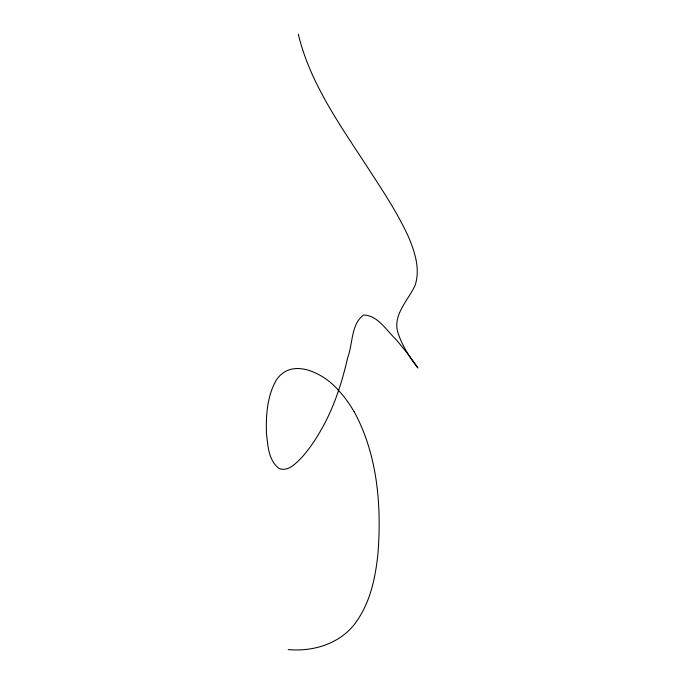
<?xml version="1.0" encoding="UTF-8"?>
<svg xmlns="http://www.w3.org/2000/svg" width="684" height="684" viewBox="0 0 684 684"><rect width="100%" height="100%" fill="white"/><g stroke="black" fill="none" stroke-linecap="round" stroke-linejoin="round"><path stroke-width="1.03" d="M288.229 649.569C313.879 652.014 341.795 643.165 356.749 621.14C370.668 601.168 375.67 576.621 378.013 552.8C381.612 505.014 377.414 454.578 354.235 411.785M337.725 389.495C323.489 373.276 291.871 356.851 276.319 380.056C267.128 396.096 265.854 415.316 266.478 433.417C267.863 445.575 268.461 460.759 279.277 468.6C288.622 471.934 296.352 462.854 302.234 456.938C310.297 447.823 316.914 437.529 322.805 426.901C334.767 405.202 342.291 381.381 347.771 357.304C352.987 343.881 350.824 324.37 363.546 315.025C377.679 315.273 386.152 330.09 395.489 338.922C403.064 347.788 410.374 356.903 417.026 366.496C420.797 372.207 411.46 359.681 411.606 359.527C406.595 351.952 401.944 344.043 398.909 335.451C390.846 316.359 407.758 301.251 415.077 285.442C420.566 268.855 414.701 251.464 408.151 236.1C397.934 214.058 384.673 193.632 371.438 173.317C343.197 129.319 310.724 85.893 298.284 34.2M337.691 389.581A113.835 74.539 84.4 0 1 354.158 411.871"/></g></svg>
